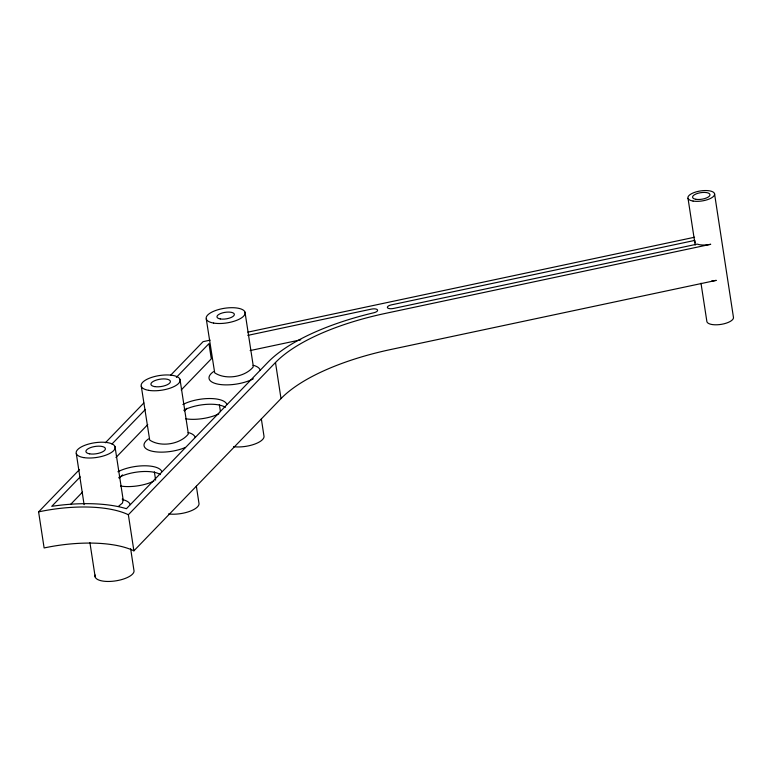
<?xml version="1.0" encoding="UTF-8"?>
<svg xmlns="http://www.w3.org/2000/svg" width="772" height="772" viewBox="0 0 772 772"><rect width="100%" height="100%" fill="white"/><g stroke="black" fill="none" stroke-linecap="round" stroke-linejoin="round"><path stroke-width="1.16" d="M711.61 281.027A13.481 5.066 -8.7 0 0 715.094 280.583L716.242 280.361L390.748 349.513A155.519 58.508 -8.7 0 0 281.008 398.593L133.894 550.832A85.75 32.26 -8.7 0 0 44.12 547.956L38.6 511.875L79.516 469.53M105.397 442.752L143.804 403.003M170.525 375.356L203.094 341.658L210.167 340.153M80.191 476.903L51.753 506.326A94.049 35.387 -8.7 0 1 126.405 508.709L267.923 362.271A163.818 61.635 -8.7 0 1 373.851 312.747A5.182 1.949 -8.7 0 0 377.498 309.958L377.431 309.852A5.182 1.949 -8.7 0 0 371.342 309.128L247.802 335.376M111.969 444.016L145.425 409.401M176.363 377.383L208.98 343.627L211.306 358.826L181.198 389.976M70.802 504.212L82.517 492.092M115.964 457.478L147.751 424.59M119.168 478.37L122.507 474.905M184.392 410.868L186.901 408.272M38.6 511.875A85.75 32.26 -8.7 0 1 128.364 514.741L275.488 362.512A155.519 58.508 -8.7 0 1 385.228 313.432L710.722 244.28L709.574 244.502A13.481 5.066 -8.7 0 1 697.29 244.106L393.556 308.443A5.182 1.949 -8.7 0 1 387.476 307.719A5.182 1.949 -8.7 0 1 391.423 304.863L694.829 240.401L695.196 242.775M118.647 506.2L122.43 503.064L123.192 499.966L115.018 446.67M247.88 332.143L694.568 237.236M250.128 350.575L300.723 339.825M253.11 365.339L253.197 366.97C244.878 377.19 225.656 380.162 214.693 372.818L206.288 319.048M188.117 432.6L188.204 434.221C179.876 444.45 160.663 447.422 149.7 440.069L141.295 386.309M122.381 498.587L123.192 499.966M700.995 283.199L706.911 321.75A13.481 5.066 -8.7 0 0 721.781 324.269A13.481 5.066 -8.7 0 0 733.4 317.031L714.515 193.589M245.004 312.158L253.177 365.455M219.364 404.596L220.454 411.698M180.011 379.409L188.185 432.706M154.371 471.846L155.635 480.145M89.919 542.658L95.188 577.002M688.016 198.308L695.167 245.071M275.488 362.512L281.008 398.593M261.351 418.955L263.899 435.601A19.696 7.411 -8.7 0 1 254.683 444.112A19.696 7.411 -8.7 0 1 233.549 446.67M196.358 486.215L198.896 502.861A19.696 7.411 -8.7 0 1 189.69 511.363A19.696 7.411 -8.7 0 1 168.557 513.93M128.364 514.741L133.894 550.832M130.642 548.718L133.903 570.112A19.696 7.411 -8.7 0 1 114.372 581.065A19.696 7.411 -8.7 0 1 95.236 575.043M76.293 453.56L84.109 504.685M218.852 413.85A25.92 9.756 -8.7 0 1 185.55 418.762M182.896 404.509A25.92 9.756 -8.7 0 1 209.501 398.526A25.92 9.756 -8.7 0 1 226.833 404.403M253.322 378.791A25.92 9.756 -8.7 0 1 218.515 384.253A25.92 9.756 -8.7 0 1 213.535 371.65M254.065 365.494A25.92 9.756 -8.7 0 1 260.174 370.106M185.444 447.432A25.92 9.756 -8.7 0 1 152.045 451.205A25.92 9.756 -8.7 0 1 148.542 438.901M189.072 432.745A25.92 9.756 -8.7 0 1 195.181 437.357M153.86 481.101A25.92 9.756 -8.7 0 1 120.557 486.022M117.894 471.769A25.92 9.756 -8.7 0 1 144.509 465.786A25.92 9.756 -8.7 0 1 161.83 471.653M122.275 499.523A25.92 9.756 -8.7 0 1 130.188 504.618M183.765 410.212A25.92 9.756 -8.7 0 1 225.347 407.327M118.772 477.463A25.92 9.756 -8.7 0 1 160.354 474.587M148.639 390.333A19.696 7.411 -8.7 0 0 179.963 381.378A19.696 7.411 -8.7 0 0 153.348 376.871A19.696 7.411 -8.7 0 0 148.639 390.333M154.651 386.598A9.853 3.706 -8.7 0 0 170.313 382.121A9.853 3.706 -8.7 0 0 156.996 379.872A9.853 3.706 -8.7 0 0 154.651 386.598M83.646 457.584A19.696 7.411 -8.7 0 0 114.97 448.628A19.696 7.411 -8.7 0 0 88.355 444.132A19.696 7.411 -8.7 0 0 83.646 457.584M89.648 453.849A9.853 3.706 -8.7 0 0 105.31 449.372A9.853 3.706 -8.7 0 0 92.003 447.123A9.853 3.706 -8.7 0 0 89.648 453.849M213.632 323.072A19.696 7.411 -8.7 0 0 244.965 314.117A19.696 7.411 -8.7 0 0 218.341 309.62A19.696 7.411 -8.7 0 0 213.632 323.072M220.271 318.942A8.81 3.32 -8.7 0 0 234.283 314.937A8.81 3.32 -8.7 0 0 222.375 312.93A8.81 3.32 -8.7 0 0 220.271 318.942M693.044 201.058A13.481 5.066 -8.7 0 0 714.476 194.93A13.481 5.066 -8.7 0 0 696.267 191.852A13.481 5.066 -8.7 0 0 693.044 201.058M695.89 199.292A8.81 3.32 -8.7 0 0 709.902 195.287A8.81 3.32 -8.7 0 0 697.994 193.27A8.81 3.32 -8.7 0 0 695.89 199.292"/></g></svg>
